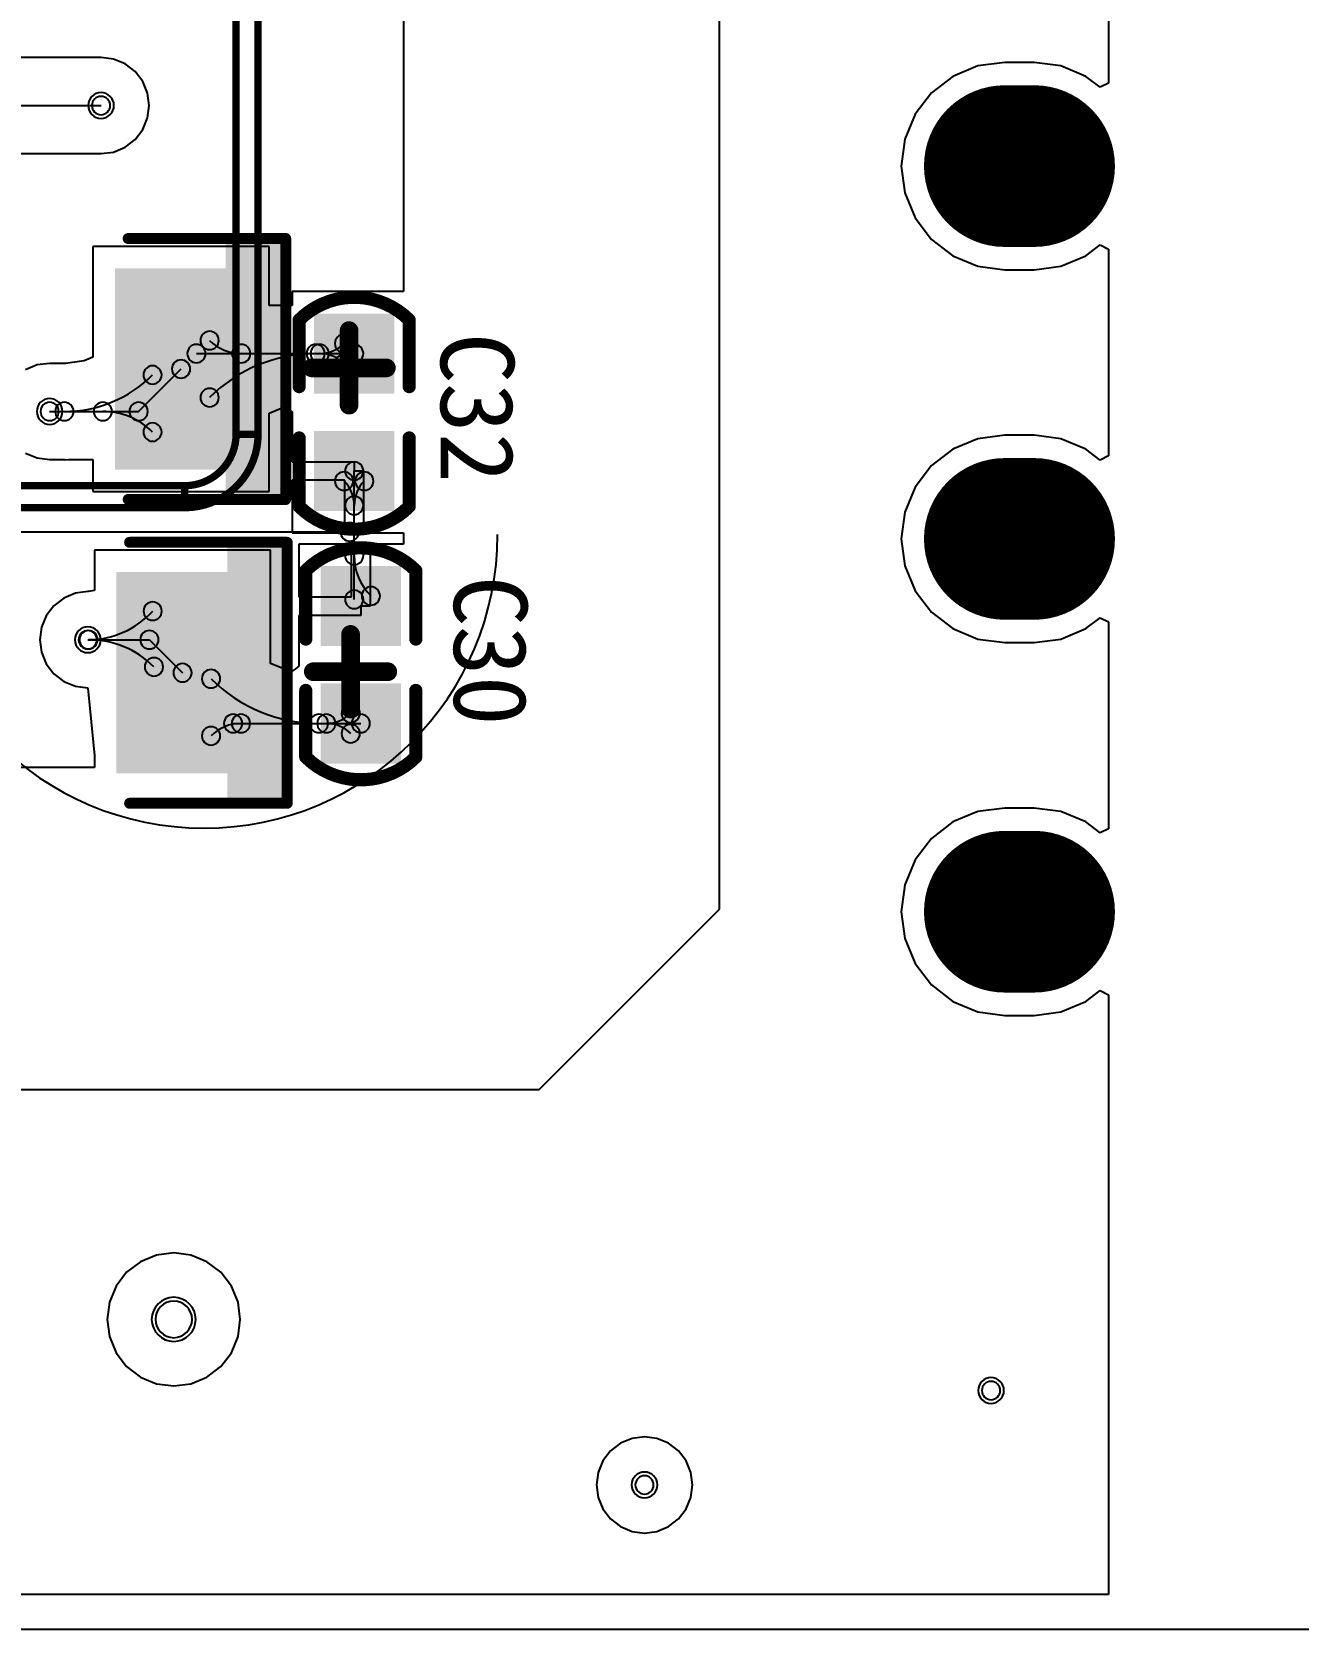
# Model space of a CAD drawing. Header units: inches. Extents: x 32166 to 66782, y 2386 to 7162.
# Drawn here: x 33886.3 to 33963.9, y 3758.4 to 3856.3 of the extents above; entities that cross this region are included whole.
import ezdxf

# ---------------------------------------------------------------- set-up
doc = ezdxf.new("R2010")
doc.units = ezdxf.units.IN
doc.header["$LTSCALE"] = 0.64311
doc.header["$MEASUREMENT"] = 0
for name, color, linetype in [('KEEPOUTLAYER', 6, 'CONTINUOUS'), ('MULTILAYER', 9, 'CONTINUOUS'), ('TOPLAYER', 1, 'CONTINUOUS'), ('TOPOVERLAY', 2, 'CONTINUOUS'), ('TOPPASTE', 8, 'CONTINUOUS'), ('TOPSOLDER', 216, 'CONTINUOUS')]:
    doc.layers.add(name, color=color, linetype=linetype)
doc.styles.get("Standard").update_dxf_attribs({"font": 'txt', "width": 0.8})

msp = doc.modelspace()

# ---------------------------------------------------------------- linework, layer by layer
at = {"layer": 'KEEPOUTLAYER'}
msp.add_line((32666.613, 3758.354), (34174.114, 3758.354), dxfattribs=at)
at = {"layer": 'MULTILAYER', "const_width": 9}
for points in [[(33945.951, 3848.061), (33947.751, 3848.061)], [(33945.951, 3825.201), (33947.751, 3825.201)], [(33945.951, 3802.341), (33947.751, 3802.341)]]:
    msp.add_lwpolyline(points, dxfattribs=at)
at = {"layer": 'MULTILAYER', "const_width": 4.5}
for points in [[(33945.951, 3850.311, 1), (33945.951, 3845.811, 1)], [(33947.751, 3850.311, 1), (33947.751, 3845.811, 1)], [(33945.951, 3827.451, 1), (33945.951, 3822.951, 1)], [(33947.751, 3827.451, 1), (33947.751, 3822.951, 1)], [(33945.951, 3804.591, 1), (33945.951, 3800.091, 1)], [(33947.751, 3804.591, 1), (33947.751, 3800.091, 1)]]:
    msp.add_lwpolyline(points, format="xyb", close=True, dxfattribs=at)
at = {"layer": 'MULTILAYER'}
for centre, radius, start, end in [((33890.523, 3851.775), 0.562, 0, 180), ((33890.523, 3851.775), 0.562, 180, 0), ((33887.37, 3833.016), 0.562, 0, 180), ((33887.37, 3833.016), 0.562, 180, 0), ((33889.71, 3819.017), 0.562, 0, 180), ((33889.71, 3819.017), 0.562, 180, 0), ((33894.978, 3777.345), 1.125, 0, 180), ((33894.978, 3777.345), 1.125, 180, 0), ((33945.108, 3772.98), 0.562, 0, 180), ((33945.108, 3772.98), 0.562, 180, 0), ((33923.853, 3767.193), 0.562, 0, 180), ((33923.853, 3767.193), 0.562, 180, 0)]:
    msp.add_arc(centre, radius, start, end, dxfattribs=at)
at = {"layer": 'TOPLAYER'}
for p, q in [((33909.063, 3866.58), (33909.063, 3840.365)), ((33928.458, 3802.5), (33928.458, 3864.645)), ((33952.308, 3864.589), (33952.308, 3853.151)), ((33890.523, 3854.725), (33878.058, 3854.725)), ((33891.286, 3854.624), (33890.523, 3854.725)), ((33891.998, 3854.329), (33891.286, 3854.624)), ((33892.609, 3853.861), (33891.998, 3854.329)), ((33893.078, 3853.25), (33892.609, 3853.861)), ((33944.306, 3854.199), (33942.773, 3853.564)), ((33945.951, 3854.415), (33944.306, 3854.199)), ((33947.751, 3854.415), (33945.951, 3854.415)), ((33949.395, 3854.199), (33947.751, 3854.415)), ((33950.928, 3853.564), (33949.395, 3854.199)), ((33893.372, 3852.538), (33893.078, 3853.25)), ((33942.773, 3853.564), (33941.457, 3852.554)), ((33951.795, 3852.898), (33950.928, 3853.564)), ((33952.308, 3853.151), (33951.795, 3852.898)), ((33878.058, 3851.775), (33890.523, 3851.775)), ((33893.473, 3851.775), (33893.372, 3852.538)), ((33893.372, 3851.011), (33893.473, 3851.775)), ((33941.457, 3852.554), (33940.447, 3851.238)), ((33893.078, 3850.299), (33893.372, 3851.011)), ((33940.447, 3851.238), (33939.813, 3849.705)), ((33892.609, 3849.688), (33893.078, 3850.299)), ((33879.28, 3848.824), (33890.523, 3848.824)), ((33890.523, 3848.824), (33891.286, 3848.925)), ((33891.286, 3848.925), (33891.998, 3849.22)), ((33891.998, 3849.22), (33892.609, 3849.688)), ((33939.813, 3849.705), (33939.596, 3848.061)), ((33939.596, 3848.061), (33939.813, 3846.416)), ((33939.813, 3846.416), (33940.447, 3844.884)), ((33940.447, 3844.884), (33941.457, 3843.568)), ((33900.828, 3843.135), (33890.028, 3843.135)), ((33890.028, 3843.135), (33890.028, 3836.341)), ((33900.828, 3839.515), (33900.828, 3843.135)), ((33941.457, 3843.568), (33942.773, 3842.558)), ((33950.928, 3842.558), (33951.795, 3843.223)), ((33951.795, 3843.223), (33952.308, 3842.971)), ((33952.308, 3842.971), (33952.308, 3830.291)), ((33942.773, 3842.558), (33944.306, 3841.923)), ((33944.306, 3841.923), (33945.951, 3841.706)), ((33947.751, 3841.706), (33949.395, 3841.923)), ((33949.395, 3841.923), (33950.928, 3842.558)), ((33945.951, 3841.706), (33947.751, 3841.706)), ((33909.063, 3840.365), (33902.248, 3840.365)), ((33902.248, 3840.365), (33902.248, 3839.515)), ((33902.248, 3839.515), (33900.828, 3839.515)), ((33889.49, 3836.118), (33888.336, 3835.966)), ((33890.028, 3836.341), (33889.49, 3836.118)), ((33896.373, 3836.565), (33906.048, 3836.565)), ((33886.607, 3835.866), (33885.895, 3835.571)), ((33887.37, 3835.966), (33886.607, 3835.866)), ((33888.336, 3835.966), (33887.37, 3835.966)), ((33892.824, 3833.016), (33895.428, 3835.62)), ((33900.828, 3832.912), (33901.772, 3833.303)), ((33901.772, 3833.303), (33902.248, 3832.985)), ((33887.37, 3833.016), (33892.824, 3833.016)), ((33900.828, 3828.105), (33900.828, 3832.912)), ((33902.248, 3832.985), (33902.248, 3832.764)), ((33902.248, 3832.764), (33902.248, 3829.936)), ((33944.306, 3831.339), (33942.773, 3830.704)), ((33945.951, 3831.555), (33944.306, 3831.339)), ((33947.751, 3831.555), (33945.951, 3831.555)), ((33949.395, 3831.339), (33947.751, 3831.555)), ((33950.928, 3830.704), (33949.395, 3831.339)), ((33885.895, 3830.461), (33886.607, 3830.166)), ((33886.607, 3830.166), (33887.37, 3830.066)), ((33942.773, 3830.704), (33941.457, 3829.694)), ((33951.795, 3830.038), (33950.928, 3830.704)), ((33952.308, 3830.291), (33951.795, 3830.038)), ((33887.37, 3830.066), (33888.273, 3830.066)), ((33888.273, 3830.066), (33888.273, 3830.04)), ((33888.273, 3830.04), (33888.536, 3830.066)), ((33888.536, 3830.066), (33890.028, 3830.066)), ((33890.028, 3830.066), (33890.028, 3828.105)), ((33902.248, 3829.936), (33906.049, 3829.936)), ((33906.048, 3821.49), (33906.048, 3829.365)), ((33906.049, 3829.936), (33906.049, 3829.366)), ((33906.049, 3829.366), (33906.619, 3829.366)), ((33906.619, 3829.366), (33906.619, 3825.564)), ((33941.457, 3829.694), (33940.447, 3828.378)), ((33905.476, 3828.793), (33902.248, 3828.793)), ((33902.248, 3828.793), (33902.248, 3825.564)), ((33905.476, 3825.564), (33905.476, 3828.793)), ((33940.447, 3828.378), (33939.813, 3826.845)), ((33890.028, 3828.105), (33900.828, 3828.105)), ((33939.813, 3826.845), (33939.596, 3825.201)), ((33879.228, 3825.63), (33905.777, 3825.63)), ((33902.248, 3825.564), (33905.476, 3825.564)), ((33906.619, 3825.564), (33909.063, 3825.564)), ((33909.063, 3825.564), (33909.063, 3824.885)), ((33900.918, 3824.505), (33890.118, 3824.505)), ((33890.118, 3824.505), (33890.118, 3822.033)), ((33900.918, 3817.57), (33900.918, 3824.505)), ((33905.881, 3824.885), (33902.653, 3824.885)), ((33902.653, 3824.885), (33902.653, 3821.656)), ((33905.881, 3821.656), (33905.881, 3824.885)), ((33909.063, 3824.885), (33907.024, 3824.885)), ((33907.024, 3824.885), (33907.024, 3821.083)), ((33939.596, 3825.201), (33939.813, 3823.556)), ((33939.813, 3823.556), (33940.447, 3822.024)), ((33888.235, 3821.572), (33887.624, 3821.103)), ((33888.947, 3821.867), (33888.235, 3821.572)), ((33889.71, 3821.967), (33888.947, 3821.867)), ((33889.754, 3821.967), (33889.71, 3821.967)), ((33890.118, 3822.033), (33889.754, 3821.984)), ((33889.754, 3821.984), (33889.754, 3821.984)), ((33889.754, 3821.984), (33889.754, 3821.984)), ((33889.754, 3821.984), (33889.754, 3821.967)), ((33890.118, 3822.033), (33890.118, 3822.033)), ((33902.653, 3821.656), (33905.881, 3821.656)), ((33940.447, 3822.024), (33941.457, 3820.708)), ((33887.155, 3820.492), (33886.861, 3819.781)), ((33887.624, 3821.103), (33887.155, 3820.492)), ((33906.454, 3820.513), (33902.653, 3820.513)), ((33902.653, 3820.513), (33902.653, 3817.407)), ((33907.024, 3821.083), (33906.454, 3821.083)), ((33906.454, 3821.083), (33906.454, 3820.513)), ((33941.457, 3820.708), (33942.773, 3819.698)), ((33950.928, 3819.698), (33951.795, 3820.363)), ((33951.795, 3820.363), (33952.308, 3820.111)), ((33886.861, 3819.781), (33886.76, 3819.017)), ((33942.773, 3819.698), (33944.306, 3819.063)), ((33949.395, 3819.063), (33950.928, 3819.698)), ((33952.308, 3820.111), (33952.308, 3807.431)), ((33886.76, 3819.017), (33886.861, 3818.253)), ((33889.71, 3819.017), (33893.49, 3819.017)), ((33893.49, 3819.017), (33895.518, 3816.99)), ((33944.306, 3819.063), (33945.951, 3818.846)), ((33945.951, 3818.846), (33947.751, 3818.846)), ((33947.751, 3818.846), (33949.395, 3819.063)), ((33886.861, 3818.253), (33887.155, 3817.542)), ((33887.155, 3817.542), (33887.624, 3816.931)), ((33902.177, 3817.048), (33900.918, 3817.57)), ((33887.624, 3816.931), (33888.235, 3816.462)), ((33888.235, 3816.462), (33888.947, 3816.167)), ((33902.454, 3817.233), (33902.177, 3817.048)), ((33902.653, 3817.407), (33902.454, 3817.233)), ((33888.947, 3816.167), (33889.71, 3816.067)), ((33889.71, 3816.067), (33889.711, 3816.067)), ((33889.711, 3816.067), (33889.711, 3816.052)), ((33889.711, 3816.052), (33889.711, 3816.052)), ((33889.711, 3816.052), (33890.118, 3811.918)), ((33898.623, 3813.885), (33906.453, 3813.885)), ((33890.118, 3811.918), (33890.118, 3811.185)), ((33890.118, 3811.185), (33884.718, 3811.185)), ((33945.951, 3808.695), (33944.306, 3808.479)), ((33947.751, 3808.695), (33945.951, 3808.695)), ((33949.395, 3808.479), (33947.751, 3808.695)), ((33942.773, 3807.844), (33941.457, 3806.834)), ((33944.306, 3808.479), (33942.773, 3807.844)), ((33950.928, 3807.844), (33949.395, 3808.479)), ((33951.795, 3807.178), (33950.928, 3807.844)), ((33941.457, 3806.834), (33940.447, 3805.518)), ((33952.308, 3807.431), (33951.795, 3807.178)), ((33940.447, 3805.518), (33939.813, 3803.985)), ((33939.813, 3803.985), (33939.596, 3802.341)), ((33926.928, 3800.97), (33928.458, 3802.5)), ((33939.596, 3802.341), (33939.813, 3800.696)), ((33917.388, 3791.43), (33926.928, 3800.97)), ((33939.813, 3800.696), (33940.447, 3799.164)), ((33940.447, 3799.164), (33941.457, 3797.848)), ((33941.457, 3797.848), (33942.773, 3796.838)), ((33950.928, 3796.838), (33951.795, 3797.503)), ((33951.795, 3797.503), (33952.308, 3797.251)), ((33952.308, 3797.251), (33952.308, 3760.481)), ((33942.773, 3796.838), (33944.306, 3796.203)), ((33944.306, 3796.203), (33945.951, 3795.986)), ((33945.951, 3795.986), (33947.751, 3795.986)), ((33947.751, 3795.986), (33949.395, 3796.203)), ((33949.395, 3796.203), (33950.928, 3796.838)), ((33837.783, 3791.43), (33917.388, 3791.43)), ((33893.921, 3781.29), (33892.935, 3780.882)), ((33894.978, 3781.43), (33893.921, 3781.29)), ((33896.035, 3781.29), (33894.978, 3781.43)), ((33897.02, 3780.882), (33896.035, 3781.29)), ((33892.089, 3780.233), (33891.44, 3779.387)), ((33892.935, 3780.882), (33892.089, 3780.233)), ((33897.866, 3780.233), (33897.02, 3780.882)), ((33898.515, 3779.387), (33897.866, 3780.233)), ((33891.44, 3779.387), (33891.032, 3778.402)), ((33898.924, 3778.402), (33898.515, 3779.387)), ((33891.032, 3778.402), (33890.893, 3777.345)), ((33899.063, 3777.345), (33898.924, 3778.402)), ((33890.893, 3777.345), (33891.032, 3776.287)), ((33898.924, 3776.287), (33899.063, 3777.345)), ((33891.032, 3776.287), (33891.44, 3775.302)), ((33898.515, 3775.302), (33898.924, 3776.287)), ((33891.44, 3775.302), (33892.089, 3774.456)), ((33892.089, 3774.456), (33892.935, 3773.807)), ((33897.02, 3773.807), (33897.866, 3774.456)), ((33897.866, 3774.456), (33898.515, 3775.302)), ((33892.935, 3773.807), (33893.921, 3773.399)), ((33893.921, 3773.399), (33894.978, 3773.26)), ((33894.978, 3773.26), (33896.035, 3773.399)), ((33896.035, 3773.399), (33897.02, 3773.807)), ((33922.378, 3769.748), (33921.767, 3769.279)), ((33923.089, 3770.042), (33922.378, 3769.748)), ((33923.853, 3770.143), (33923.089, 3770.042)), ((33924.616, 3770.042), (33923.853, 3770.143)), ((33925.328, 3769.748), (33924.616, 3770.042)), ((33925.939, 3769.279), (33925.328, 3769.748)), ((33921.298, 3768.668), (33921.003, 3767.956)), ((33921.767, 3769.279), (33921.298, 3768.668)), ((33926.408, 3768.668), (33925.939, 3769.279)), ((33926.702, 3767.956), (33926.408, 3768.668)), ((33921.003, 3767.956), (33920.903, 3767.193)), ((33926.803, 3767.193), (33926.702, 3767.956)), ((33920.903, 3767.193), (33921.003, 3766.429)), ((33926.702, 3766.429), (33926.803, 3767.193)), ((33921.003, 3766.429), (33921.298, 3765.717)), ((33921.298, 3765.717), (33921.767, 3765.106)), ((33925.939, 3765.106), (33926.408, 3765.717)), ((33926.408, 3765.717), (33926.702, 3766.429)), ((33921.767, 3765.106), (33922.378, 3764.638)), ((33922.378, 3764.638), (33923.089, 3764.343)), ((33924.616, 3764.343), (33925.328, 3764.638)), ((33925.328, 3764.638), (33925.939, 3765.106)), ((33923.089, 3764.343), (33923.853, 3764.242)), ((33923.853, 3764.242), (33924.616, 3764.343)), ((33952.308, 3760.481), (33705.026, 3760.481))]:
    msp.add_line(p, q, dxfattribs=at)
at = {"layer": 'TOPLAYER', "const_width": 9}
for points in [[(33945.951, 3848.061), (33947.751, 3848.061)], [(33945.951, 3825.201), (33947.751, 3825.201)], [(33945.951, 3802.341), (33947.751, 3802.341)]]:
    msp.add_lwpolyline(points, dxfattribs=at)
at = {"layer": 'TOPLAYER', "const_width": 4.5}
for points in [[(33945.951, 3850.311, 1), (33945.951, 3845.811, 1)], [(33947.751, 3850.311, 1), (33947.751, 3845.811, 1)], [(33945.951, 3827.451, 1), (33945.951, 3822.951, 1)], [(33947.751, 3827.451, 1), (33947.751, 3822.951, 1)], [(33945.951, 3804.591, 1), (33945.951, 3800.091, 1)], [(33947.751, 3804.591, 1), (33947.751, 3800.091, 1)]]:
    msp.add_lwpolyline(points, format="xyb", close=True, dxfattribs=at)
at = {"layer": 'TOPLAYER'}
for centre, radius, start, end in [((33890.523, 3851.775), 0.562, 0, 180), ((33890.523, 3851.775), 0.562, 0, 180), ((33890.523, 3851.775), 0.562, 180, 0), ((33890.523, 3851.775), 0.562, 180, 0), ((33896.373, 3836.565), 0.562, 0, 180), ((33897.178, 3837.37), 0.562, 0, 180), ((33897.178, 3837.37), 0.562, 0, 180), ((33897.178, 3837.37), 0.562, 180, 0), ((33897.178, 3837.37), 0.562, 180, 0), ((33899.121, 3839.313), 2.749, 225.0001, 270.0001), ((33899.121, 3839.313), 2.749, 225.0001, 270.0001), ((33899.121, 3836.565), 0.562, 0, 180), ((33899.121, 3836.565), 0.562, 0, 180), ((33903.684, 3836.565), 0.562, 0, 180), ((33903.684, 3836.565), 0.562, 0, 180), ((33903.935, 3836.565), 0.562, 0, 180), ((33903.935, 3836.565), 0.562, 0, 180), ((33903.935, 3836.565), 0.562, 0, 180), ((33903.935, 3836.565), 0.562, 0, 180), ((33903.935, 3838.678), 2.113, 270.00022, 315.00022), ((33903.935, 3838.678), 2.113, 270.00022, 315.00022), ((33905.429, 3837.183), 0.562, 0, 180), ((33905.429, 3837.183), 0.562, 0, 180), ((33905.429, 3837.183), 0.562, 180, 0), ((33905.429, 3837.183), 0.562, 180, 0), ((33906.048, 3836.565), 0.562, 0, 180), ((33895.428, 3835.62), 0.562, 0, 180), ((33896.373, 3836.565), 0.562, 180, 0), ((33903.684, 3827.363), 9.202, 89.99996, 134.99996), ((33903.684, 3827.363), 9.202, 89.99996, 134.99996), ((33899.121, 3836.565), 0.562, 180, 0), ((33899.121, 3836.565), 0.562, 180, 0), ((33903.684, 3836.565), 0.562, 180, 0), ((33903.684, 3836.565), 0.562, 180, 0), ((33903.935, 3836.565), 0.562, 180, 0), ((33903.935, 3836.565), 0.562, 180, 0), ((33903.935, 3836.565), 0.562, 180, 0), ((33903.935, 3836.565), 0.562, 180, 0), ((33903.935, 3834.451), 2.113, 44.99978, 89.99978), ((33903.935, 3834.451), 2.113, 44.99978, 89.99978), ((33905.429, 3835.946), 0.562, 0, 180), ((33905.429, 3835.946), 0.562, 0, 180), ((33906.048, 3836.565), 0.562, 180, 0), ((33888.273, 3840.659), 7.644, 269.99996, 314.99996), ((33888.273, 3840.659), 7.644, 269.99996, 314.99996), ((33893.678, 3835.255), 0.562, 0, 180), ((33893.678, 3835.255), 0.562, 0, 180), ((33893.678, 3835.255), 0.562, 180, 0), ((33893.678, 3835.255), 0.562, 180, 0), ((33895.428, 3835.62), 0.562, 180, 0), ((33905.429, 3835.946), 0.562, 180, 0), ((33905.429, 3835.946), 0.562, 180, 0), ((33897.178, 3833.869), 0.562, 0, 180), ((33897.178, 3833.869), 0.562, 0, 180), ((33887.37, 3833.016), 0.562, 0, 180), ((33887.37, 3833.016), 0.562, 0, 180), ((33888.273, 3833.016), 0.562, 0, 180), ((33888.273, 3833.016), 0.562, 0, 180), ((33890.632, 3833.016), 0.562, 0, 180), ((33890.632, 3833.016), 0.562, 0, 180), ((33892.824, 3833.016), 0.562, 0, 180), ((33892.824, 3833.016), 0.562, 0, 180), ((33897.178, 3833.869), 0.562, 180, 0), ((33897.178, 3833.869), 0.562, 180, 0), ((33887.37, 3833.016), 0.562, 180, 0), ((33887.37, 3833.016), 0.562, 180, 0), ((33888.273, 3833.016), 0.562, 180, 0), ((33888.273, 3833.016), 0.562, 180, 0), ((33890.632, 3833.016), 0.562, 180, 0), ((33890.632, 3833.016), 0.562, 180, 0), ((33890.632, 3828.709), 4.307, 45.00009, 90.00009), ((33890.632, 3828.709), 4.307, 45.00009, 90.00009), ((33892.824, 3833.016), 0.562, 180, 0), ((33892.824, 3833.016), 0.562, 180, 0), ((33893.678, 3831.754), 0.562, 0, 180), ((33893.678, 3831.754), 0.562, 0, 180), ((33893.678, 3831.754), 0.562, 180, 0), ((33893.678, 3831.754), 0.562, 180, 0), ((33905.429, 3828.746), 0.562, 0, 180), ((33905.429, 3828.746), 0.562, 0, 180), ((33906.048, 3829.365), 0.562, 0, 180), ((33906.048, 3829.365), 0.562, 180, 0), ((33906.667, 3828.746), 0.562, 0, 180), ((33906.667, 3828.746), 0.562, 0, 180), ((33905.429, 3828.746), 0.562, 180, 0), ((33905.429, 3828.746), 0.562, 180, 0), ((33903.935, 3827.251), 2.113, 0.00022, 45.00022), ((33903.935, 3827.251), 2.113, 0.00022, 45.00022), ((33908.161, 3827.251), 2.113, 134.99978, 179.99978), ((33908.161, 3827.251), 2.113, 134.99978, 179.99978), ((33906.667, 3828.746), 0.562, 180, 0), ((33906.667, 3828.746), 0.562, 180, 0), ((33906.048, 3827.251), 0.562, 0, 180), ((33906.048, 3827.251), 0.562, 0, 180), ((33906.048, 3827.251), 0.562, 0, 180), ((33906.048, 3827.251), 0.562, 0, 180), ((33906.048, 3827.251), 0.562, 180, 0), ((33906.048, 3827.251), 0.562, 180, 0), ((33906.048, 3827.251), 0.562, 180, 0), ((33906.048, 3827.251), 0.562, 180, 0), ((33905.777, 3825.63), 0.562, 0, 180), ((33905.777, 3825.63), 0.562, 180, 0), ((33906.048, 3824.175), 0.562, 0, 180), ((33906.048, 3824.175), 0.562, 0, 180), ((33906.048, 3824.175), 0.562, 180, 0), ((33906.048, 3824.175), 0.562, 180, 0), ((33909.544, 3824.175), 3.496, 180.0001, 225.0001), ((33909.544, 3824.175), 3.496, 180.0001, 225.0001), ((33893.689, 3820.773), 0.562, 0, 180), ((33893.689, 3820.773), 0.562, 0, 180), ((33906.048, 3821.49), 0.562, 0, 180), ((33906.048, 3821.49), 0.562, 180, 0), ((33907.072, 3821.703), 0.562, 0, 180), ((33907.072, 3821.703), 0.562, 0, 180), ((33907.072, 3821.703), 0.562, 180, 0), ((33907.072, 3821.703), 0.562, 180, 0), ((33889.711, 3824.403), 5.386, 270.00009, 317.62209), ((33889.711, 3824.403), 5.386, 270.00009, 317.62209), ((33893.689, 3820.773), 0.562, 180, 0), ((33893.689, 3820.773), 0.562, 180, 0), ((33889.71, 3819.017), 0.562, 0, 180), ((33889.711, 3819.017), 0.562, 0, 180), ((33889.711, 3819.017), 0.562, 0, 180), ((33889.71, 3819.017), 0.562, 0, 180), ((33889.754, 3819.017), 0.562, 0, 180), ((33889.754, 3819.017), 0.562, 0, 180), ((33893.49, 3819.017), 0.562, 0, 180), ((33893.49, 3819.017), 0.562, 0, 180), ((33889.71, 3819.017), 0.562, 180, 0), ((33889.711, 3819.017), 0.562, 180, 0), ((33889.711, 3819.017), 0.562, 180, 0), ((33889.71, 3819.017), 0.562, 180, 0), ((33889.754, 3819.017), 0.562, 180, 0), ((33889.754, 3819.017), 0.562, 180, 0), ((33889.754, 3813.341), 5.676, 45.00005, 90.00005), ((33889.754, 3813.341), 5.676, 45.00005, 90.00005), ((33893.49, 3819.017), 0.562, 180, 0), ((33893.49, 3819.017), 0.562, 180, 0), ((33893.768, 3817.354), 0.562, 0, 180), ((33893.768, 3817.354), 0.562, 0, 180), ((33895.518, 3816.99), 0.562, 0, 180), ((33893.768, 3817.354), 0.562, 180, 0), ((33893.768, 3817.354), 0.562, 180, 0), ((33895.518, 3816.99), 0.562, 180, 0), ((33897.268, 3816.625), 0.562, 0, 180), ((33897.268, 3816.625), 0.562, 0, 180), ((33897.268, 3816.625), 0.562, 180, 0), ((33897.268, 3816.625), 0.562, 180, 0), ((33903.883, 3823.24), 9.355, 225.00003, 270.00003), ((33903.883, 3823.24), 9.355, 225.00003, 270.00003), ((33904.34, 3815.998), 2.113, 270.00022, 315.00022), ((33904.34, 3815.998), 2.113, 270.00022, 315.00022), ((33905.834, 3814.503), 0.562, 0, 180), ((33905.834, 3814.503), 0.562, 0, 180), ((33905.834, 3814.503), 0.562, 180, 0), ((33905.834, 3814.503), 0.562, 180, 0), ((33897.268, 3813.124), 0.562, 0, 180), ((33897.268, 3813.124), 0.562, 0, 180), ((33899.103, 3811.289), 2.595, 89.99985, 134.99985), ((33899.103, 3811.289), 2.595, 89.99985, 134.99985), ((33898.623, 3813.885), 0.562, 0, 180), ((33898.623, 3813.885), 0.562, 180, 0), ((33899.103, 3813.885), 0.562, 0, 180), ((33899.103, 3813.885), 0.562, 0, 180), ((33899.103, 3813.885), 0.562, 180, 0), ((33899.103, 3813.885), 0.562, 180, 0), ((33903.883, 3813.885), 0.562, 0, 180), ((33903.883, 3813.885), 0.562, 0, 180), ((33903.883, 3813.885), 0.562, 180, 0), ((33903.883, 3813.885), 0.562, 180, 0), ((33904.34, 3813.885), 0.562, 0, 180), ((33904.34, 3813.885), 0.562, 0, 180), ((33904.34, 3813.885), 0.562, 0, 180), ((33904.34, 3813.885), 0.562, 0, 180), ((33904.34, 3813.885), 0.562, 180, 0), ((33904.34, 3813.885), 0.562, 180, 0), ((33904.34, 3813.885), 0.562, 180, 0), ((33904.34, 3813.885), 0.562, 180, 0), ((33904.34, 3811.771), 2.113, 44.99978, 89.99978), ((33904.34, 3811.771), 2.113, 44.99978, 89.99978), ((33905.834, 3813.266), 0.562, 0, 180), ((33905.834, 3813.266), 0.562, 0, 180), ((33906.453, 3813.885), 0.562, 0, 180), ((33906.453, 3813.885), 0.562, 180, 0), ((33897.268, 3813.124), 0.562, 180, 0), ((33897.268, 3813.124), 0.562, 180, 0), ((33905.834, 3813.266), 0.562, 180, 0), ((33905.834, 3813.266), 0.562, 180, 0), ((33894.978, 3777.345), 1.125, 0, 180), ((33894.978, 3777.345), 1.125, 180, 0), ((33945.108, 3772.98), 0.562, 0, 180), ((33945.108, 3772.98), 0.562, 180, 0), ((33923.853, 3767.193), 0.562, 0, 180), ((33923.853, 3767.193), 0.562, 180, 0)]:
    msp.add_arc(centre, radius, start, end, dxfattribs=at)
for points in [[(33899.028, 3841.335), (33891.828, 3841.335), (33899.028, 3829.905), (33891.828, 3829.905)], [(33904.048, 3838.565), (33904.048, 3834.564), (33908.048, 3838.565), (33908.048, 3834.564)], [(33904.048, 3831.365), (33904.048, 3827.364), (33908.048, 3831.365), (33908.048, 3827.364)], [(33899.118, 3822.705), (33891.918, 3822.705), (33899.118, 3811.275), (33891.918, 3811.275)], [(33908.453, 3819.084), (33908.453, 3823.085), (33904.453, 3819.084), (33904.453, 3823.085)], [(33908.453, 3811.884), (33908.453, 3815.885), (33904.453, 3811.884), (33904.453, 3815.885)]]:
    msp.add_solid(points, dxfattribs=at)
at = {"layer": 'TOPOVERLAY'}
for points, const_width in [([(33898.803, 3831.614), (33898.803, 3946.364)], 0.45), ([(33900.153, 3831.614), (33900.153, 3946.364)], 0.45), ([(33892.186, 3843.621), (33901.846, 3843.621)], 0.675), ([(33901.846, 3827.619), (33901.846, 3843.621)], 0.675), ([(33902.673, 3834.54), (33902.673, 3838.622)], 0.81), ([(33909.423, 3834.54), (33909.423, 3838.622)], 0.81), ([(33905.735, 3837.974), (33905.735, 3833.402)], 1.143), ([(33903.449, 3835.688), (33908.021, 3835.688)], 1.143), ([(33898.803, 3831.614), (33900.153, 3831.614)], 0.45), ([(33902.673, 3827.192), (33902.673, 3831.39)], 0.81), ([(33909.423, 3827.192), (33909.423, 3831.39)], 0.81), ([(33746.703, 3828.464), (33895.653, 3828.464)], 0.45), ([(33895.653, 3827.114), (33895.653, 3828.464)], 0.45), ([(33746.703, 3827.114), (33895.653, 3827.114)], 0.45), ([(33892.186, 3827.619), (33901.846, 3827.619)], 0.675), ([(33892.276, 3824.991), (33901.936, 3824.991)], 0.675), ([(33901.936, 3808.989), (33901.936, 3824.991)], 0.675), ([(33903.078, 3819.06), (33903.078, 3823.257)], 0.81), ([(33909.828, 3819.06), (33909.828, 3823.257)], 0.81), ([(33905.825, 3819.344), (33905.825, 3814.772)], 1.143), ([(33903.539, 3817.058), (33908.111, 3817.058)], 1.143), ([(33903.078, 3811.827), (33903.078, 3815.91)], 0.81), ([(33909.828, 3811.827), (33909.828, 3815.91)], 0.81), ([(33892.276, 3808.989), (33901.936, 3808.989)], 0.675)]:
    msp.add_lwpolyline(points, dxfattribs=dict(at, const_width=const_width))
for points, const_width in [([(33892.017, 3843.621, 1), (33892.354, 3843.621, 1)], 0.337), ([(33901.677, 3843.621, 1), (33902.015, 3843.621, 1)], 0.337), ([(33901.677, 3843.621, 1), (33902.015, 3843.621, 1)], 0.337), ([(33902.875, 3838.622, 1), (33902.47, 3838.622, 1)], 0.405), ([(33902.875, 3838.622, 1), (33902.47, 3838.622, 1)], 0.405), ([(33909.625, 3838.622, 1), (33909.22, 3838.622, 1)], 0.405), ([(33909.625, 3838.622, 1), (33909.22, 3838.622, 1)], 0.405), ([(33905.449, 3837.974, 1), (33906.021, 3837.974, 1)], 0.572), ([(33903.163, 3835.688, 1), (33903.735, 3835.688, 1)], 0.572), ([(33907.735, 3835.688, 1), (33908.307, 3835.688, 1)], 0.572), ([(33902.875, 3834.54, 1), (33902.47, 3834.54, 1)], 0.405), ([(33909.625, 3834.54, 1), (33909.22, 3834.54, 1)], 0.405), ([(33905.449, 3833.402, 1), (33906.021, 3833.402, 1)], 0.572), ([(33898.69, 3831.614, 1), (33898.915, 3831.614, 1)], 0.225), ([(33898.69, 3831.614, 1), (33898.915, 3831.614, 1)], 0.225), ([(33898.69, 3831.614, 1), (33898.915, 3831.614, 1)], 0.225), ([(33900.04, 3831.614, 1), (33900.265, 3831.614, 1)], 0.225), ([(33900.04, 3831.614, 1), (33900.265, 3831.614, 1)], 0.225), ([(33900.04, 3831.614, 1), (33900.265, 3831.614, 1)], 0.225), ([(33902.875, 3831.39, 1), (33902.47, 3831.39, 1)], 0.405), ([(33909.625, 3831.39, 1), (33909.22, 3831.39, 1)], 0.405), ([(33895.54, 3828.464, 1), (33895.765, 3828.464, 1)], 0.225), ([(33895.54, 3828.464, 1), (33895.765, 3828.464, 1)], 0.225), ([(33895.54, 3828.464, 1), (33895.765, 3828.464, 1)], 0.225), ([(33892.017, 3827.619, 1), (33892.354, 3827.619, 1)], 0.337), ([(33895.54, 3827.114, 1), (33895.765, 3827.114, 1)], 0.225), ([(33895.54, 3827.114, 1), (33895.765, 3827.114, 1)], 0.225), ([(33895.54, 3827.114, 1), (33895.765, 3827.114, 1)], 0.225), ([(33901.677, 3827.619, 1), (33902.015, 3827.619, 1)], 0.337), ([(33901.677, 3827.619, 1), (33902.015, 3827.619, 1)], 0.337), ([(33902.875, 3827.192, 1), (33902.47, 3827.192, 1)], 0.405), ([(33902.875, 3827.192, 1), (33902.47, 3827.192, 1)], 0.405), ([(33909.625, 3827.192, 1), (33909.22, 3827.192, 1)], 0.405), ([(33909.625, 3827.192, 1), (33909.22, 3827.192, 1)], 0.405), ([(33892.107, 3824.991, 1), (33892.444, 3824.991, 1)], 0.337), ([(33901.767, 3824.991, 1), (33902.105, 3824.991, 1)], 0.337), ([(33901.767, 3824.991, 1), (33902.105, 3824.991, 1)], 0.337), ([(33902.875, 3823.257, 1), (33903.28, 3823.257, 1)], 0.405), ([(33902.875, 3823.257, 1), (33903.28, 3823.257, 1)], 0.405), ([(33909.625, 3823.257, 1), (33910.03, 3823.257, 1)], 0.405), ([(33909.625, 3823.257, 1), (33910.03, 3823.257, 1)], 0.405), ([(33902.875, 3819.06, 1), (33903.28, 3819.06, 1)], 0.405), ([(33905.539, 3819.344, 1), (33906.111, 3819.344, 1)], 0.572), ([(33909.625, 3819.06, 1), (33910.03, 3819.06, 1)], 0.405), ([(33903.253, 3817.058, 1), (33903.825, 3817.058, 1)], 0.572), ([(33907.825, 3817.058, 1), (33908.397, 3817.058, 1)], 0.572), ([(33902.875, 3815.91, 1), (33903.28, 3815.91, 1)], 0.405), ([(33909.625, 3815.91, 1), (33910.03, 3815.91, 1)], 0.405), ([(33905.539, 3814.772, 1), (33906.111, 3814.772, 1)], 0.572), ([(33902.875, 3811.827, 1), (33903.28, 3811.827, 1)], 0.405), ([(33902.875, 3811.827, 1), (33903.28, 3811.827, 1)], 0.405), ([(33909.625, 3811.827, 1), (33910.03, 3811.827, 1)], 0.405), ([(33909.625, 3811.827, 1), (33910.03, 3811.827, 1)], 0.405), ([(33892.107, 3808.989, 1), (33892.444, 3808.989, 1)], 0.337), ([(33901.767, 3808.989, 1), (33902.105, 3808.989, 1)], 0.337), ([(33901.767, 3808.989, 1), (33902.105, 3808.989, 1)], 0.337)]:
    msp.add_lwpolyline(points, format="xyb", close=True, dxfattribs=dict(at, const_width=const_width))
for points, const_width in [([(33902.673, 3838.622, -0.414214), (33909.423, 3838.622)], 0.81), ([(33898.803, 3831.614, -0.414214), (33895.653, 3828.464)], 0.45), ([(33900.153, 3831.614, -0.414214), (33895.653, 3827.114)], 0.45), ([(33909.423, 3827.192, -0.414214), (33902.673, 3827.192)], 0.81), ([(33903.078, 3823.257, -0.414214), (33909.828, 3823.257)], 0.81), ([(33909.828, 3811.827, -0.414214), (33903.078, 3811.827)], 0.81)]:
    msp.add_lwpolyline(points, format="xyb", dxfattribs=dict(at, const_width=const_width))
msp.add_arc((33896.841, 3825.465), 18, 180, 0, dxfattribs=at)
for points in [[(33898.165, 3827.796), (33901.937, 3827.796), (33898.165, 3843.611), (33901.937, 3843.611)], [(33898.26, 3809.182), (33902.032, 3809.182), (33898.26, 3824.997), (33902.032, 3824.997)]]:
    msp.add_solid(points, dxfattribs=at)
at = {"layer": 'TOPPASTE'}
for points in [[(33899.028, 3841.335), (33891.828, 3841.335), (33899.028, 3829.905), (33891.828, 3829.905)], [(33904.048, 3838.565), (33904.048, 3834.564), (33908.048, 3838.565), (33908.048, 3834.564)], [(33904.048, 3831.365), (33904.048, 3827.364), (33908.048, 3831.365), (33908.048, 3827.364)], [(33899.118, 3822.705), (33891.918, 3822.705), (33899.118, 3811.275), (33891.918, 3811.275)], [(33908.453, 3819.084), (33908.453, 3823.085), (33904.453, 3819.084), (33904.453, 3823.085)], [(33908.453, 3811.884), (33908.453, 3815.885), (33904.453, 3811.884), (33904.453, 3815.885)]]:
    msp.add_solid(points, dxfattribs=at)
at = {"layer": 'TOPSOLDER', "const_width": 9.914}
for points in [[(33945.951, 3848.061), (33947.751, 3848.061)], [(33945.951, 3825.201), (33947.751, 3825.201)], [(33945.951, 3802.341), (33947.751, 3802.341)]]:
    msp.add_lwpolyline(points, dxfattribs=at)
at = {"layer": 'TOPSOLDER', "const_width": 4.957}
for points in [[(33945.951, 3850.539, 1), (33945.951, 3845.582, 1)], [(33947.751, 3850.539, 1), (33947.751, 3845.582, 1)], [(33945.951, 3827.679, 1), (33945.951, 3822.722, 1)], [(33947.751, 3827.679, 1), (33947.751, 3822.722, 1)], [(33945.951, 3804.819, 1), (33945.951, 3799.862, 1)], [(33947.751, 3804.819, 1), (33947.751, 3799.862, 1)]]:
    msp.add_lwpolyline(points, format="xyb", close=True, dxfattribs=at)
at = {"layer": 'TOPSOLDER'}
for centre, radius, start, end in [((33890.523, 3851.775), 0.791, 0, 180), ((33890.523, 3851.775), 0.791, 180, 0), ((33887.37, 3833.016), 0.791, 0, 180), ((33887.37, 3833.016), 0.791, 180, 0), ((33889.71, 3819.017), 0.791, 0, 180), ((33889.71, 3819.017), 0.791, 180, 0), ((33894.978, 3777.345), 1.354, 0, 180), ((33894.978, 3777.345), 1.354, 180, 0), ((33945.108, 3772.98), 0.791, 0, 180), ((33945.108, 3772.98), 0.791, 180, 0), ((33923.853, 3767.193), 0.791, 0, 180), ((33923.853, 3767.193), 0.791, 180, 0)]:
    msp.add_arc(centre, radius, start, end, dxfattribs=at)
for points in [[(33899.485, 3841.792), (33891.371, 3841.792), (33899.485, 3829.447), (33891.371, 3829.447)], [(33903.59, 3839.022), (33903.59, 3834.107), (33908.505, 3839.022), (33908.505, 3834.107)], [(33903.59, 3831.822), (33903.59, 3826.907), (33908.505, 3831.822), (33908.505, 3826.907)], [(33908.91, 3818.627), (33908.91, 3823.542), (33903.995, 3818.627), (33903.995, 3823.542)], [(33899.575, 3823.162), (33891.461, 3823.162), (33899.575, 3810.817), (33891.461, 3810.817)], [(33908.91, 3811.427), (33908.91, 3816.342), (33903.995, 3811.427), (33903.995, 3816.342)]]:
    msp.add_solid(points, dxfattribs=at)

# ---------------------------------------------------------------- texts
at = {"layer": 'TOPOVERLAY'}
for s, p in [('C32', (33911.358, 3837.825)), ('C30', (33912.168, 3822.93))]:
    msp.add_text(s, height=4.5, rotation=270, dxfattribs=at).set_placement(p)

doc.saveas('drawing.dxf')
